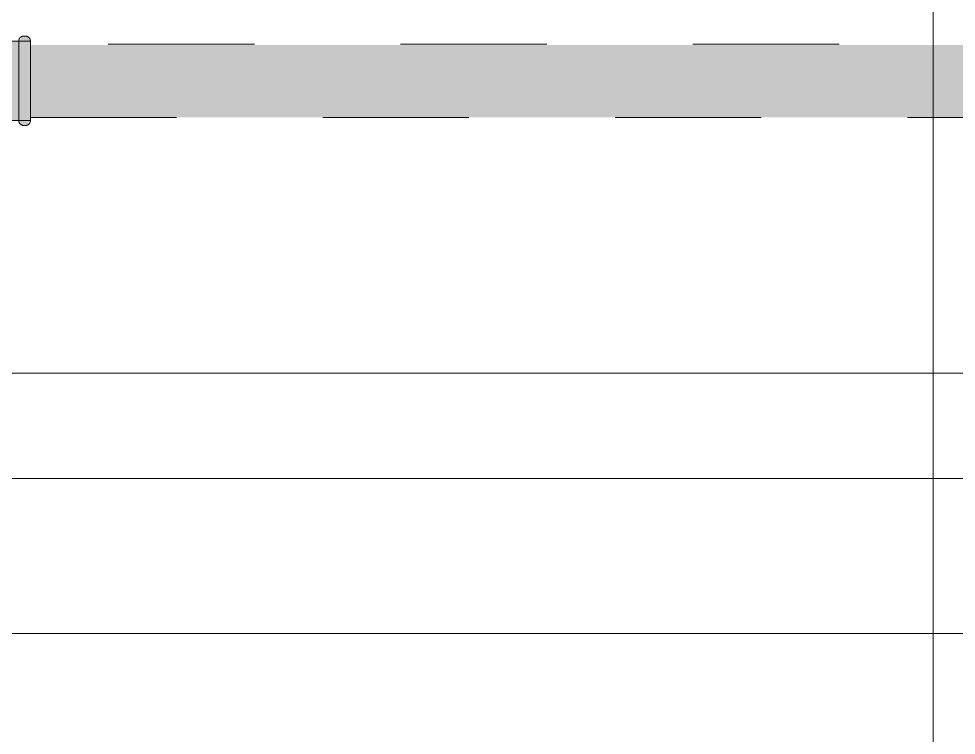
# Model space of a CAD drawing. Header units: metres. Extents: x 5 to 242, y -3 to 162.
# Drawn here: x 17.979 to 18.62, y 117.317 to 117.807 of the extents above; entities that cross this region are included whole.
import ezdxf

# ---------------------------------------------------------------- set-up
doc = ezdxf.new("R2010")
doc.units = ezdxf.units.M
doc.linetypes.add('Aligning Line', pattern=[0.012, 0.006, -0.006])
doc.layers.add('1053_ARQ_BASE_MATADOURO_2_dwg', color=7, linetype='Continuous', lineweight=5, true_color=0x767676)
for name, color, linetype, lineweight in [('A-PISO', 7, 'Continuous', 5), ('G-ANNO-SYMB', 7, 'Continuous', 5), ('P-PIPE', 7, 'Continuous', 5)]:
    doc.layers.add(name, color=color, linetype=linetype, lineweight=lineweight)

# ---------------------------------------------------------------- blocks, each defined once
blk = doc.blocks.new('1053_ARQ_BASE_MATADOURO_2_dwg-3637054-CURRAL BOVINO')
at = {"layer": 'A-PISO', "color": 253, "true_color": 0xaaaaaa}
for p, q in [((118.51812, 84.30615), (126.14312, 84.30615)), ((118.51812, 84.20015), (126.14312, 84.20015))]:
    blk.add_line(p, q, dxfattribs=at)
at = {"layer": 'A-PISO', "color": 253, "true_color": 0xaaaaaa, "flags": 128}
blk.add_lwpolyline([(113.44312, 74.27815), (118.64312, 74.27815), (118.64312, 76.37815), (113.44312, 76.37815), (113.44312, 76.62815), (118.39312, 76.62815), (118.39312, 84.37815), (126.14312, 84.37815)], dxfattribs=at)

msp = doc.modelspace()

# ---------------------------------------------------------------- hatches: boundary and pattern name
at = {"layer": 'P-PIPE', "true_color": 0x7f7f7f}
for points in [[(17.98213, 117.73358), (17.98213, 117.79478), (17.97965, 117.79376), (17.98042, 117.79312), (17.97879, 117.79108), (17.97895, 117.78488), (17.97864, 117.75651), (17.97865, 117.74254), (17.97879, 117.73729), (17.97943, 117.73608), (17.98042, 117.73525), (17.97965, 117.73461), (17.98071, 117.73417)], [(17.98213, 117.73358), (17.98313, 117.73358), (17.98313, 117.79478), (17.98213, 117.79478), (17.98213, 117.73525)], [(17.98313, 117.73358), (17.9856, 117.73461), (17.98484, 117.73525), (17.98647, 117.73729), (17.9863, 117.74348), (17.98656, 117.7712), (17.98645, 117.77774), (17.98642, 117.79179), (17.98484, 117.79312), (17.9856, 117.79376), (17.98313, 117.79478), (17.98313, 117.73542)]]:
    msp.add_hatch(color=8, dxfattribs=at).paths.add_polyline_path(points)
h = msp.add_hatch(color=8, dxfattribs=at)
h.paths.add_polyline_path([(17.89445, 117.73708), (17.90953, 117.73708), (17.93663, 117.76418), (17.96373, 117.73708), (17.97879, 117.73729), (17.97895, 117.74348), (17.97866, 117.77172), (17.9788, 117.77817), (17.97863, 117.79128), (17.89447, 117.79108), (17.8943, 117.78488), (17.8946, 117.75651), (17.89445, 117.75027), (17.89447, 117.73729)])
h.paths.add_polyline_path([(17.88663, 117.73708), (17.88679, 117.73729), (17.88695, 117.74348), (17.88663, 117.73729)])
h.paths.add_polyline_path([(17.98645, 117.73708), (17.98663, 117.73729), (17.98647, 117.73729)])
h.paths.add_polyline_path([(17.88663, 117.74289), (17.88676, 117.75186), (17.88663, 117.74348)])
h.paths.add_polyline_path([(17.88663, 117.7562), (17.88668, 117.77144), (17.88663, 117.76418), (17.88663, 117.75717)])
h.paths.add_polyline_path([(17.98627, 117.78186), (17.98663, 117.79128), (17.98647, 117.79108), (17.9863, 117.78488), (17.98629, 117.78335)])
at = {"layer": 'P-PIPE', "true_color": 0xc0c0c0}
for points in [[(25.538, 117.76418), (26.3399, 117.76418), (26.3399, 117.78918), (17.98663, 117.7887), (17.98663, 117.76418), (23.66994, 117.76418)], [(17.98663, 117.73918), (26.3399, 117.73918), (26.3399, 117.76418), (17.98663, 117.76418), (17.98663, 117.73967)]]:
    msp.add_hatch(color=9, dxfattribs=at).paths.add_polyline_path(points)

# ---------------------------------------------------------------- linework, layer by layer
at = {"layer": 'G-ANNO-SYMB'}
msp.add_line((18.60433, 109.28398), (18.60433, 118.36267), dxfattribs=at)
at = {"layer": 'P-PIPE'}
for p, q in [((17.98313, 117.79478), (17.98213, 117.79478)), ((17.98663, 117.79128), (17.88663, 117.79128)), ((17.98663, 117.78628), (17.98663, 117.79128)), ((17.98663, 117.77261), (17.98663, 117.78611)), ((17.98663, 117.78563), (17.98663, 117.78611)), ((17.98663, 117.75616), (17.98663, 117.77221)), ((17.98663, 117.74226), (17.98663, 117.75576)), ((17.96373, 117.73708), (17.98663, 117.73708)), ((17.98663, 117.74226), (17.98663, 117.74274)), ((17.98663, 117.73708), (17.98663, 117.74209)), ((17.98213, 117.73358), (17.98313, 117.73358))]:
    msp.add_line(p, q, dxfattribs=at)
at = {"layer": 'P-PIPE', "linetype": 'Aligning Line', "lineweight": 15}
for p, q in [((26.3399, 117.78918), (17.98663, 117.78918)), ((17.98663, 117.73918), (26.3399, 117.73918))]:
    msp.add_line(p, q, dxfattribs=at)
at = {"layer": 'P-PIPE', "flags": 128}
for points in [[(17.97863, 117.79128), (17.97863, 117.79142), (17.97864, 117.79156), (17.97865, 117.7917), (17.97867, 117.79184), (17.9787, 117.79198), (17.97873, 117.79212), (17.97876, 117.79225), (17.97881, 117.79239), (17.97885, 117.79252), (17.9789, 117.79265), (17.97896, 117.79278), (17.97902, 117.7929), (17.97909, 117.79302), (17.97916, 117.79314), (17.97924, 117.79326), (17.97932, 117.79337), (17.97941, 117.79349), (17.9795, 117.79359), (17.97959, 117.7937), (17.97969, 117.7938), (17.97979, 117.79389), (17.9799, 117.79398), (17.98001, 117.79407), (17.98012, 117.79415), (17.98024, 117.79423), (17.98036, 117.7943), (17.98048, 117.79437), (17.9806, 117.79443), (17.98073, 117.79449), (17.98086, 117.79455), (17.98099, 117.79459), (17.98112, 117.79464), (17.98126, 117.79467), (17.9814, 117.79471), (17.98153, 117.79473), (17.98167, 117.79475), (17.98181, 117.79477), (17.98195, 117.79478), (17.98209, 117.79478), (17.98213, 117.79478)], [(17.98313, 117.79478), (17.98327, 117.79478), (17.98341, 117.79477), (17.98355, 117.79476), (17.98369, 117.79474), (17.98382, 117.79471), (17.98396, 117.79468), (17.98409, 117.79465), (17.98423, 117.79461), (17.98436, 117.79456), (17.98449, 117.79451), (17.98462, 117.79445), (17.98474, 117.79439), (17.98487, 117.79432), (17.98499, 117.79425), (17.9851, 117.79417), (17.98522, 117.79409), (17.98533, 117.79401), (17.98544, 117.79392), (17.98554, 117.79382), (17.98564, 117.79372), (17.98573, 117.79362), (17.98583, 117.79351), (17.98591, 117.7934), (17.98599, 117.79329), (17.98607, 117.79318), (17.98615, 117.79306), (17.98621, 117.79293), (17.98628, 117.79281), (17.98634, 117.79268), (17.98639, 117.79255), (17.98644, 117.79242), (17.98648, 117.79229), (17.98652, 117.79215), (17.98655, 117.79202), (17.98658, 117.79188), (17.9866, 117.79174), (17.98661, 117.7916), (17.98662, 117.79146), (17.98663, 117.79132), (17.98663, 117.79128)], [(17.97863, 117.78891), (17.97863, 117.78934), (17.97863, 117.78972), (17.97863, 117.79006), (17.97863, 117.79036), (17.97863, 117.79062), (17.97863, 117.79084), (17.97863, 117.79101), (17.97863, 117.79114), (17.97863, 117.79123), (17.97863, 117.79128), (17.97863, 117.79128)], [(17.97863, 117.79128), (17.97863, 117.79126), (17.97863, 117.7912), (17.97863, 117.79109), (17.97863, 117.79094), (17.97863, 117.79074), (17.97863, 117.79051), (17.97863, 117.79023), (17.97863, 117.78991), (17.97863, 117.78955), (17.97863, 117.78915), (17.97863, 117.7887), (17.97863, 117.78822), (17.97863, 117.7877), (17.97863, 117.78714), (17.97863, 117.78655), (17.97863, 117.78592), (17.97863, 117.78526), (17.97863, 117.78456), (17.97863, 117.78383), (17.97863, 117.78307), (17.97863, 117.78227), (17.97863, 117.78145), (17.97863, 117.7806), (17.97863, 117.77973), (17.97863, 117.77883), (17.97863, 117.7779), (17.97863, 117.77696), (17.97863, 117.77599), (17.97863, 117.77501), (17.97863, 117.774), (17.97863, 117.77299), (17.97863, 117.77195), (17.97863, 117.77091), (17.97863, 117.76985), (17.97863, 117.76879), (17.97863, 117.76772), (17.97863, 117.76664), (17.97863, 117.76556), (17.97863, 117.76448), (17.97863, 117.76339), (17.97863, 117.76231), (17.97863, 117.76123), (17.97863, 117.76016), (17.97863, 117.75909), (17.97863, 117.75803), (17.97863, 117.75698), (17.97863, 117.75594), (17.97863, 117.75491), (17.97863, 117.7539), (17.97863, 117.75291), (17.97863, 117.75193), (17.97863, 117.75097), (17.97863, 117.75004), (17.97863, 117.74912), (17.97863, 117.74824), (17.97863, 117.74737), (17.97863, 117.74654), (17.97863, 117.74573), (17.97863, 117.74495), (17.97863, 117.7442), (17.97863, 117.74348), (17.97863, 117.7428), (17.97863, 117.74215), (17.97863, 117.74154), (17.97863, 117.74096), (17.97863, 117.74042), (17.97863, 117.73992), (17.97863, 117.73946), (17.97863, 117.73903), (17.97863, 117.73865), (17.97863, 117.73831), (17.97863, 117.73801), (17.97863, 117.73775), (17.97863, 117.73753), (17.97863, 117.73736), (17.97863, 117.73722), (17.97863, 117.73714), (17.97863, 117.73709), (17.97863, 117.73708)], [(17.98663, 117.79128), (17.98663, 117.79126), (17.98663, 117.7912), (17.98663, 117.79109), (17.98663, 117.79094), (17.98663, 117.79074), (17.98663, 117.79051), (17.98663, 117.79023), (17.98663, 117.78991), (17.98663, 117.78955), (17.98663, 117.78915), (17.98663, 117.7887)], [(17.98663, 117.73708), (17.98663, 117.73711), (17.98663, 117.73717), (17.98663, 117.73728), (17.98663, 117.73743), (17.98663, 117.73762), (17.98663, 117.73786), (17.98663, 117.73814), (17.98663, 117.73846), (17.98663, 117.73882), (17.98663, 117.73922), (17.98663, 117.73967), (17.98663, 117.74015), (17.98663, 117.74067), (17.98663, 117.74122), (17.98663, 117.74182), (17.98663, 117.74245), (17.98663, 117.74311), (17.98663, 117.74381), (17.98663, 117.74454), (17.98663, 117.7453), (17.98663, 117.7461), (17.98663, 117.74692), (17.98663, 117.74777), (17.98663, 117.74864), (17.98663, 117.74954), (17.98663, 117.75047), (17.98663, 117.75141), (17.98663, 117.75238), (17.98663, 117.75336), (17.98663, 117.75436), (17.98663, 117.75538), (17.98663, 117.75641), (17.98663, 117.75746), (17.98663, 117.75851), (17.98663, 117.75958), (17.98663, 117.76065), (17.98663, 117.76173), (17.98663, 117.76281), (17.98663, 117.76389), (17.98663, 117.76498), (17.98663, 117.76606), (17.98663, 117.76714), (17.98663, 117.76821), (17.98663, 117.76928), (17.98663, 117.77034), (17.98663, 117.77139), (17.98663, 117.77243), (17.98663, 117.77346), (17.98663, 117.77447), (17.98663, 117.77546), (17.98663, 117.77644), (17.98663, 117.7774), (17.98663, 117.77833), (17.98663, 117.77924), (17.98663, 117.78013), (17.98663, 117.781), (17.98663, 117.78183), (17.98663, 117.78264), (17.98663, 117.78342), (17.98663, 117.78417), (17.98663, 117.78488), (17.98663, 117.78557), (17.98663, 117.78622), (17.98663, 117.78683), (17.98663, 117.78741), (17.98663, 117.78795), (17.98663, 117.78845), (17.98663, 117.78891), (17.98663, 117.78934), (17.98663, 117.78972), (17.98663, 117.79006), (17.98663, 117.79036), (17.98663, 117.79062), (17.98663, 117.79084), (17.98663, 117.79101), (17.98663, 117.79114), (17.98663, 117.79123), (17.98663, 117.79128), (17.98663, 117.79128)], [(17.97863, 117.73708), (17.97863, 117.73711), (17.97863, 117.73717), (17.97863, 117.73728), (17.97863, 117.73743), (17.97863, 117.73762), (17.97863, 117.73786), (17.97863, 117.73814), (17.97863, 117.73846), (17.97863, 117.73882), (17.97863, 117.73922), (17.97863, 117.73967)], [(17.98213, 117.73358), (17.98199, 117.73359), (17.98185, 117.7336), (17.98171, 117.73361), (17.98157, 117.73363), (17.98143, 117.73365), (17.9813, 117.73368), (17.98116, 117.73372), (17.98103, 117.73376), (17.98089, 117.73381), (17.98076, 117.73386), (17.98064, 117.73392), (17.98051, 117.73398), (17.98039, 117.73405), (17.98027, 117.73412), (17.98015, 117.7342), (17.98004, 117.73428), (17.97993, 117.73436), (17.97982, 117.73445), (17.97972, 117.73455), (17.97962, 117.73465), (17.97952, 117.73475), (17.97943, 117.73485), (17.97934, 117.73496), (17.97926, 117.73508), (17.97918, 117.73519), (17.97911, 117.73531), (17.97904, 117.73543), (17.97898, 117.73556), (17.97892, 117.73569), (17.97887, 117.73582), (17.97882, 117.73595), (17.97877, 117.73608), (17.97874, 117.73622), (17.9787, 117.73635), (17.97868, 117.73649), (17.97866, 117.73663), (17.97864, 117.73677), (17.97863, 117.73691), (17.97863, 117.73705), (17.97863, 117.73708)], [(17.98663, 117.73708), (17.98662, 117.73694), (17.98662, 117.7368), (17.9866, 117.73667), (17.98658, 117.73653), (17.98656, 117.73639), (17.98653, 117.73625), (17.98649, 117.73612), (17.98645, 117.73598), (17.9864, 117.73585), (17.98635, 117.73572), (17.98629, 117.73559), (17.98623, 117.73547), (17.98616, 117.73535), (17.98609, 117.73523), (17.98602, 117.73511), (17.98593, 117.73499), (17.98585, 117.73488), (17.98576, 117.73478), (17.98566, 117.73467), (17.98557, 117.73457), (17.98546, 117.73448), (17.98536, 117.73439), (17.98525, 117.7343), (17.98513, 117.73422), (17.98502, 117.73414), (17.9849, 117.73407), (17.98478, 117.734), (17.98465, 117.73393), (17.98453, 117.73388), (17.9844, 117.73382), (17.98426, 117.73377), (17.98413, 117.73373), (17.984, 117.73369), (17.98386, 117.73366), (17.98372, 117.73364), (17.98358, 117.73361), (17.98344, 117.7336), (17.98331, 117.73359), (17.98317, 117.73358), (17.98313, 117.73358)], [(17.98663, 117.73946), (17.98663, 117.73903), (17.98663, 117.73865), (17.98663, 117.73831), (17.98663, 117.73801), (17.98663, 117.73775), (17.98663, 117.73753), (17.98663, 117.73736), (17.98663, 117.73722), (17.98663, 117.73714), (17.98663, 117.73709), (17.98663, 117.73708)]]:
    msp.add_lwpolyline(points, dxfattribs=at)

# ---------------------------------------------------------------- block references
at = {"layer": '1053_ARQ_BASE_MATADOURO_2_dwg', "color": 253, "true_color": 0xaaaaaa}
msp.add_blockref('1053_ARQ_BASE_MATADOURO_2_dwg-3637054-CURRAL BOVINO', (-100.90649, 33.18603), dxfattribs=at)

doc.saveas('drawing.dxf')
